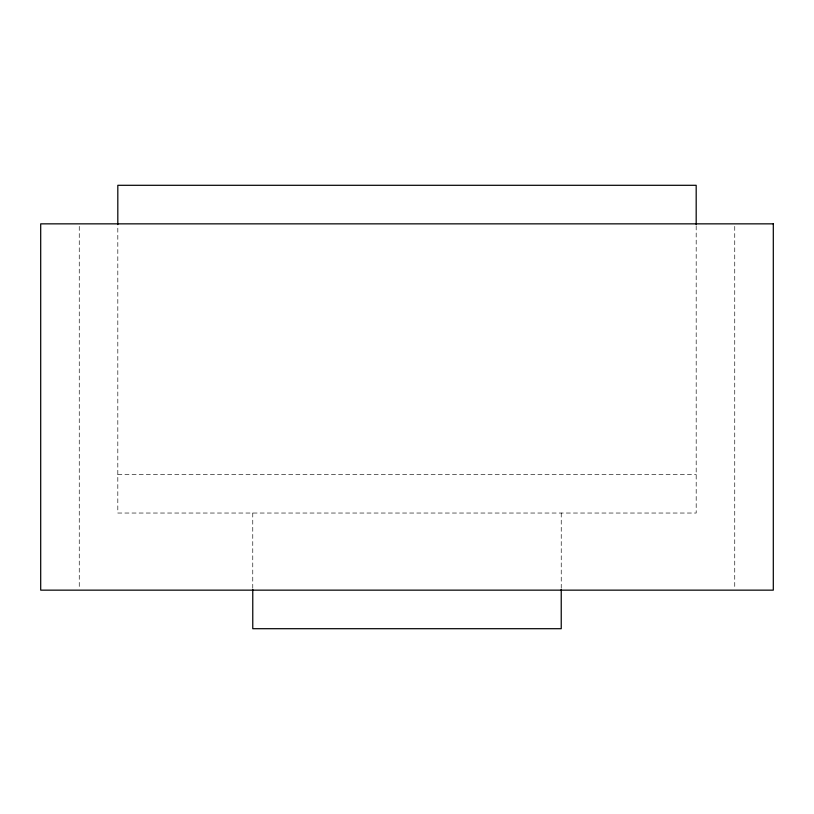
<?xml version="1.0" encoding="UTF-8"?>
<svg xmlns="http://www.w3.org/2000/svg" width="814" height="814" viewBox="0 0 814 814"><rect width="100%" height="100%" fill="white"/><g stroke="black" fill="none" stroke-linecap="round" stroke-linejoin="round"><path stroke-width="0.61" stroke-dasharray="4.07 3.05" d="M117.816 474.481L696.184 474.481M734.747 226.394L734.747 588.878M696.184 225.875L696.184 513.034L117.816 513.034L117.816 225.875M561.233 513.034L561.233 588.034M252.767 513.034L252.767 588.034M79.253 226.394L79.253 588.878"/><path stroke-width="1.22" d="M696.184 224.613L696.184 185.297L117.816 185.297L117.816 224.613M561.233 589.305L561.233 628.703L252.767 628.703L252.767 589.305M773.3 223.85L40.7 223.85L40.7 590.15L773.3 590.15L773.3 223.85"/></g></svg>
